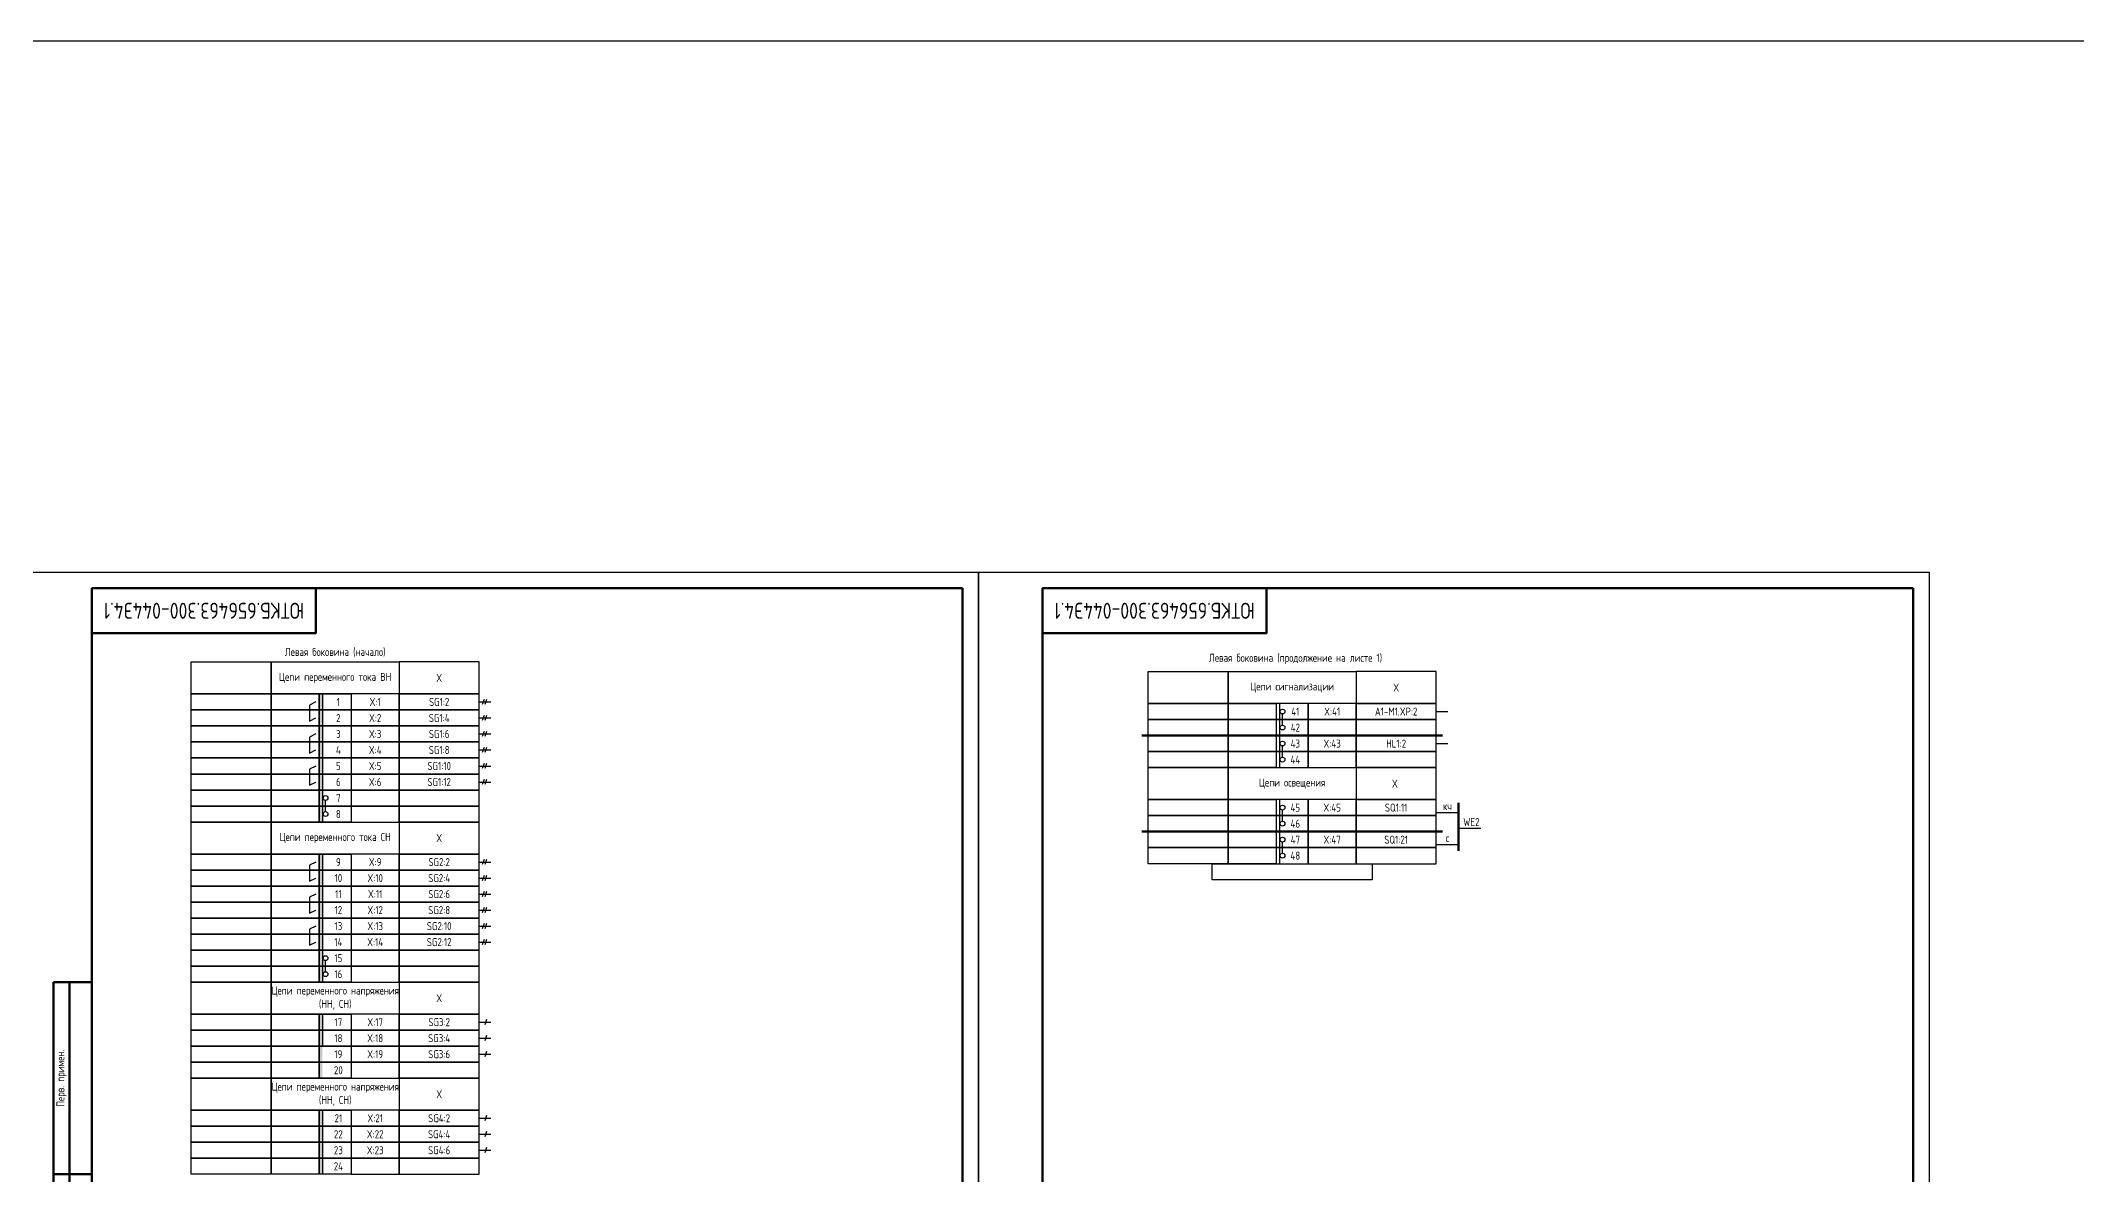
# Model space of a CAD drawing. Header units: millimetres. Extents: x -1036 to 3564, y -90 to 586.
# Drawn here: x 1264 to 1900, y 232 to 586 of the extents above; entities that cross this region are included whole.
import ezdxf

# ---------------------------------------------------------------- set-up
doc = ezdxf.new("R2010")
doc.units = ezdxf.units.MM
doc.styles.add('Gost_type_A', font='GOST_A.TTF')

# ---------------------------------------------------------------- blocks, each defined once
blk = doc.blocks.new('Штамп левый верхний')
at = {"lineweight": 50}
for points in [[(-12, 0), (-7, 0), (-7, -60), (-12, -60)], [(-7, 0), (0, 0), (0, -60), (-7, -60)], [(-12, -60), (-7, -60), (-7, -120), (-12, -120)], [(-7, -60), (0, -60), (0, -120), (-7, -120)]]:
    blk.add_lwpolyline(points, close=True, dxfattribs=at)
at = {"char_height": 2.5, "width": 60, "attachment_point": 5, "rotation": 90, "style": 'Gost_type_A'}
for s, insert in [('Перв. примен.', (-9.5, -30)), ('Справ. №', (-9.5, -90))]:
    blk.add_mtext(s, dxfattribs=dict(at, insert=insert))
blk = doc.blocks.new('Штамп угловой верхний')
at = {"lineweight": 50}
blk.add_lwpolyline([(0, 0), (70, 0), (70, -14), (0, -14)], close=True, dxfattribs=at)

msp = doc.modelspace()

# ---------------------------------------------------------------- hatches: boundary and pattern name
h = msp.add_hatch(color=256)
h.dxf.hatch_style = 1
h.paths.add_polyline_path([(1352, 382), (1351, 382), (1351, 342), (1352, 342)])
h = msp.add_hatch(color=256)
h.dxf.hatch_style = 1
h.paths.add_polyline_path([(1352, 332), (1351, 332), (1351, 292), (1352, 292)])
h = msp.add_hatch(color=256)
h.dxf.hatch_style = 1
h.paths.add_polyline_path([(1352, 282), (1351, 282), (1351, 262), (1352, 262)])
h = msp.add_hatch(color=256)
h.dxf.hatch_style = 1
h.paths.add_polyline_path([(1352, 252), (1351, 252), (1351, 232), (1352, 232)])

# ---------------------------------------------------------------- linework, layer by layer
for p, q in [((1401, 379.5), (1404.62, 379.5)), ((1402.54, 380.31), (1401.96, 378.69)), ((1402.54, 375.31), (1401.96, 373.69)), ((1403.33, 380.31), (1402.75, 378.69)), ((1403.33, 375.31), (1402.75, 373.69)), ((1651, 379), (1651, 359)), ((1652, 372.25), (1652, 375.75)), ((1700, 376.5), (1703.62, 376.5)), ((1401, 374.5), (1404.62, 374.5)), ((1401, 369.5), (1404.62, 369.5)), ((1402.54, 370.31), (1401.96, 368.69)), ((1403.33, 370.31), (1402.75, 368.69)), ((1401, 364.5), (1404.62, 364.5)), ((1402.54, 365.31), (1401.96, 363.69)), ((1403.33, 365.31), (1402.75, 363.69)), ((1652, 362.25), (1652, 365.75)), ((1700, 366.5), (1703.62, 366.5)), ((1401, 359.5), (1404.62, 359.5)), ((1402.54, 360.31), (1401.96, 358.69)), ((1403.33, 360.31), (1402.75, 358.69)), ((1401, 354.5), (1404.62, 354.5)), ((1402.54, 355.31), (1401.96, 353.69)), ((1403.33, 355.31), (1402.75, 353.69)), ((1353, 345.25), (1353, 348.75)), ((1651, 349), (1651, 339)), ((1652, 342.25), (1652, 345.75)), ((1700, 345), (1707, 345)), ((1651, 339), (1651, 329)), ((1714, 340), (1707, 340)), ((1652, 332.25), (1652, 335.75)), ((1700, 335), (1707, 335)), ((1401, 329.5), (1404.62, 329.5)), ((1401, 324.5), (1404.62, 324.5)), ((1402.54, 330.31), (1401.96, 328.69)), ((1402.54, 325.31), (1401.96, 323.69)), ((1403.33, 330.31), (1402.75, 328.69)), ((1403.33, 325.31), (1402.75, 323.69)), ((1401, 319.5), (1404.62, 319.5)), ((1402.54, 320.31), (1401.96, 318.69)), ((1403.33, 320.31), (1402.75, 318.69)), ((1401, 314.5), (1404.62, 314.5)), ((1402.54, 315.31), (1401.96, 313.69)), ((1403.33, 315.31), (1402.75, 313.69)), ((1401, 309.5), (1404.62, 309.5)), ((1402.54, 310.31), (1401.96, 308.69)), ((1402.54, 305.31), (1401.96, 303.69)), ((1403.33, 310.31), (1402.75, 308.69)), ((1403.33, 305.31), (1402.75, 303.69)), ((1401, 304.5), (1404.62, 304.5)), ((1353, 295.25), (1353, 298.75)), ((1403.33, 280.31), (1402.75, 278.69)), ((1401, 279.5), (1404.62, 279.5)), ((1401, 274.5), (1404.62, 274.5)), ((1403.33, 275.31), (1402.75, 273.69)), ((1401, 269.5), (1404.62, 269.5)), ((1403.33, 270.31), (1402.75, 268.69)), ((1401, 249.5), (1404.62, 249.5)), ((1403.33, 250.31), (1402.75, 248.69)), ((1401, 244.5), (1404.62, 244.5)), ((1403.33, 245.31), (1402.75, 243.69)), ((1401, 239.5), (1404.62, 239.5)), ((1403.33, 240.31), (1402.75, 238.69))]:
    msp.add_line(p, q)
at = {"lineweight": 50}
for p, q in [((1702, 369), (1608, 369)), ((1707, 333), (1707, 348)), ((1608, 339), (1702, 339))]:
    msp.add_line(p, q, dxfattribs=at)
for points in [[(-1036, 586), (3564, 586), (3564, -90), (-1036, -90)], [(1557, 420), (1557, 0), (1260, 0), (1260, 420)], [(1854, 420), (1854, 0), (1557, 0), (1557, 420)], [(1311, 392), (1336, 392), (1336, 382), (1311, 382)], [(1336, 392), (1376, 392), (1376, 382), (1336, 382)], [(1401, 392), (1376, 392), (1376, 382), (1401, 382)], [(1610, 389), (1635, 389), (1635, 379), (1610, 379)], [(1635, 389), (1675, 389), (1675, 379), (1635, 379)], [(1700, 389), (1675, 389), (1675, 379), (1700, 379)], [(1311, 382), (1336, 382), (1336, 377), (1311, 377)], [(1336, 382), (1351, 382), (1351, 377), (1336, 377)], [(1351, 382), (1361, 382), (1361, 377), (1351, 377)], [(1376, 382), (1361, 382), (1361, 377), (1376, 377)], [(1401, 382), (1376, 382), (1376, 377), (1401, 377)], [(1311, 377), (1336, 377), (1336, 372), (1311, 372)], [(1336, 377), (1351, 377), (1351, 372), (1336, 372)], [(1351, 377), (1361, 377), (1361, 372), (1351, 372)], [(1376, 377), (1361, 377), (1361, 372), (1376, 372)], [(1401, 377), (1376, 377), (1376, 372), (1401, 372)], [(1610, 379), (1635, 379), (1635, 374), (1610, 374)], [(1635, 379), (1650, 379), (1650, 374), (1635, 374)], [(1660, 379), (1650, 379), (1650, 374), (1660, 374)], [(1675, 379), (1660, 379), (1660, 374), (1675, 374)], [(1700, 379), (1675, 379), (1675, 374), (1700, 374)], [(1311, 372), (1336, 372), (1336, 367), (1311, 367)], [(1336, 372), (1351, 372), (1351, 367), (1336, 367)], [(1351, 372), (1361, 372), (1361, 367), (1351, 367)], [(1376, 372), (1361, 372), (1361, 367), (1376, 367)], [(1401, 372), (1376, 372), (1376, 367), (1401, 367)], [(1610, 374), (1635, 374), (1635, 369), (1610, 369)], [(1610, 369), (1635, 369), (1635, 364), (1610, 364)], [(1635, 374), (1650, 374), (1650, 369), (1635, 369)], [(1635, 369), (1650, 369), (1650, 364), (1635, 364)], [(1660, 374), (1650, 374), (1650, 369), (1660, 369)], [(1660, 369), (1650, 369), (1650, 364), (1660, 364)], [(1675, 374), (1660, 374), (1660, 369), (1675, 369)], [(1675, 369), (1660, 369), (1660, 364), (1675, 364)], [(1700, 374), (1675, 374), (1675, 369), (1700, 369)], [(1700, 369), (1675, 369), (1675, 364), (1700, 364)], [(1311, 367), (1336, 367), (1336, 362), (1311, 362)], [(1336, 367), (1351, 367), (1351, 362), (1336, 362)], [(1351, 367), (1361, 367), (1361, 362), (1351, 362)], [(1376, 367), (1361, 367), (1361, 362), (1376, 362)], [(1401, 367), (1376, 367), (1376, 362), (1401, 362)], [(1610, 364), (1635, 364), (1635, 359), (1610, 359)], [(1635, 364), (1650, 364), (1650, 359), (1635, 359)], [(1660, 364), (1650, 364), (1650, 359), (1660, 359)], [(1675, 364), (1660, 364), (1660, 359), (1675, 359)], [(1700, 364), (1675, 364), (1675, 359), (1700, 359)], [(1311, 362), (1336, 362), (1336, 357), (1311, 357)], [(1311, 357), (1336, 357), (1336, 352), (1311, 352)], [(1336, 362), (1351, 362), (1351, 357), (1336, 357)], [(1336, 357), (1351, 357), (1351, 352), (1336, 352)], [(1351, 362), (1361, 362), (1361, 357), (1351, 357)], [(1351, 357), (1361, 357), (1361, 352), (1351, 352)], [(1376, 362), (1361, 362), (1361, 357), (1376, 357)], [(1376, 357), (1361, 357), (1361, 352), (1376, 352)], [(1401, 362), (1376, 362), (1376, 357), (1401, 357)], [(1401, 357), (1376, 357), (1376, 352), (1401, 352)], [(1610, 359), (1635, 359), (1635, 349), (1610, 349)], [(1635, 359), (1675, 359), (1675, 349), (1635, 349)], [(1700, 359), (1675, 359), (1675, 349), (1700, 349)], [(1311, 352), (1336, 352), (1336, 347), (1311, 347)], [(1336, 352), (1351, 352), (1351, 347), (1336, 347)], [(1351, 352), (1361, 352), (1361, 347), (1351, 347)], [(1376, 352), (1361, 352), (1361, 347), (1376, 347)], [(1401, 352), (1376, 352), (1376, 347), (1401, 347)], [(1311, 347), (1336, 347), (1336, 342), (1311, 342)], [(1336, 347), (1351, 347), (1351, 342), (1336, 342)], [(1351, 347), (1361, 347), (1361, 342), (1351, 342)], [(1376, 347), (1361, 347), (1361, 342), (1376, 342)], [(1401, 347), (1376, 347), (1376, 342), (1401, 342)], [(1610, 349), (1635, 349), (1635, 344), (1610, 344)], [(1610, 344), (1635, 344), (1635, 339), (1610, 339)], [(1635, 349), (1650, 349), (1650, 344), (1635, 344)], [(1635, 344), (1650, 344), (1650, 339), (1635, 339)], [(1660, 349), (1650, 349), (1650, 344), (1660, 344)], [(1660, 344), (1650, 344), (1650, 339), (1660, 339)], [(1675, 349), (1660, 349), (1660, 344), (1675, 344)], [(1675, 344), (1660, 344), (1660, 339), (1675, 339)], [(1700, 349), (1675, 349), (1675, 344), (1700, 344)], [(1700, 344), (1675, 344), (1675, 339), (1700, 339)], [(1311, 342), (1336, 342), (1336, 332), (1311, 332)], [(1336, 342), (1376, 342), (1376, 332), (1336, 332)], [(1401, 342), (1376, 342), (1376, 332), (1401, 332)], [(1610, 339), (1635, 339), (1635, 334), (1610, 334)], [(1635, 339), (1650, 339), (1650, 334), (1635, 334)], [(1660, 339), (1650, 339), (1650, 334), (1660, 334)], [(1675, 339), (1660, 339), (1660, 334), (1675, 334)], [(1700, 339), (1675, 339), (1675, 334), (1700, 334)], [(1311, 332), (1336, 332), (1336, 327), (1311, 327)], [(1336, 332), (1351, 332), (1351, 327), (1336, 327)], [(1351, 332), (1361, 332), (1361, 327), (1351, 327)], [(1376, 332), (1361, 332), (1361, 327), (1376, 327)], [(1401, 332), (1376, 332), (1376, 327), (1401, 327)], [(1610, 334), (1635, 334), (1635, 329), (1610, 329)], [(1635, 334), (1650, 334), (1650, 329), (1635, 329)], [(1660, 334), (1650, 334), (1650, 329), (1660, 329)], [(1675, 334), (1660, 334), (1660, 329), (1675, 329)], [(1700, 334), (1675, 334), (1675, 329), (1700, 329)], [(1311, 327), (1336, 327), (1336, 322), (1311, 322)], [(1336, 327), (1351, 327), (1351, 322), (1336, 322)], [(1351, 327), (1361, 327), (1361, 322), (1351, 322)], [(1376, 327), (1361, 327), (1361, 322), (1376, 322)], [(1401, 327), (1376, 327), (1376, 322), (1401, 322)], [(1630, 329), (1680, 329), (1680, 324), (1630, 324)], [(1311, 322), (1336, 322), (1336, 317), (1311, 317)], [(1336, 322), (1351, 322), (1351, 317), (1336, 317)], [(1351, 322), (1361, 322), (1361, 317), (1351, 317)], [(1376, 322), (1361, 322), (1361, 317), (1376, 317)], [(1401, 322), (1376, 322), (1376, 317), (1401, 317)], [(1311, 317), (1336, 317), (1336, 312), (1311, 312)], [(1311, 312), (1336, 312), (1336, 307), (1311, 307)], [(1336, 317), (1351, 317), (1351, 312), (1336, 312)], [(1336, 312), (1351, 312), (1351, 307), (1336, 307)], [(1351, 317), (1361, 317), (1361, 312), (1351, 312)], [(1351, 312), (1361, 312), (1361, 307), (1351, 307)], [(1376, 317), (1361, 317), (1361, 312), (1376, 312)], [(1376, 312), (1361, 312), (1361, 307), (1376, 307)], [(1401, 317), (1376, 317), (1376, 312), (1401, 312)], [(1401, 312), (1376, 312), (1376, 307), (1401, 307)], [(1311, 307), (1336, 307), (1336, 302), (1311, 302)], [(1336, 307), (1351, 307), (1351, 302), (1336, 302)], [(1351, 307), (1361, 307), (1361, 302), (1351, 302)], [(1376, 307), (1361, 307), (1361, 302), (1376, 302)], [(1401, 307), (1376, 307), (1376, 302), (1401, 302)], [(1311, 302), (1336, 302), (1336, 297), (1311, 297)], [(1336, 302), (1351, 302), (1351, 297), (1336, 297)], [(1351, 302), (1361, 302), (1361, 297), (1351, 297)], [(1376, 302), (1361, 302), (1361, 297), (1376, 297)], [(1401, 302), (1376, 302), (1376, 297), (1401, 297)], [(1311, 297), (1336, 297), (1336, 292), (1311, 292)], [(1336, 297), (1351, 297), (1351, 292), (1336, 292)], [(1351, 297), (1361, 297), (1361, 292), (1351, 292)], [(1376, 297), (1361, 297), (1361, 292), (1376, 292)], [(1401, 297), (1376, 297), (1376, 292), (1401, 292)], [(1311, 292), (1336, 292), (1336, 282), (1311, 282)], [(1336, 292), (1376, 292), (1376, 282), (1336, 282)], [(1401, 292), (1376, 292), (1376, 282), (1401, 282)], [(1311, 282), (1336, 282), (1336, 277), (1311, 277)], [(1336, 282), (1351, 282), (1351, 277), (1336, 277)], [(1351, 282), (1361, 282), (1361, 277), (1351, 277)], [(1376, 282), (1361, 282), (1361, 277), (1376, 277)], [(1401, 282), (1376, 282), (1376, 277), (1401, 277)], [(1311, 277), (1336, 277), (1336, 272), (1311, 272)], [(1336, 277), (1351, 277), (1351, 272), (1336, 272)], [(1351, 277), (1361, 277), (1361, 272), (1351, 272)], [(1376, 277), (1361, 277), (1361, 272), (1376, 272)], [(1401, 277), (1376, 277), (1376, 272), (1401, 272)], [(1311, 272), (1336, 272), (1336, 267), (1311, 267)], [(1336, 272), (1351, 272), (1351, 267), (1336, 267)], [(1351, 272), (1361, 272), (1361, 267), (1351, 267)], [(1376, 272), (1361, 272), (1361, 267), (1376, 267)], [(1401, 272), (1376, 272), (1376, 267), (1401, 267)], [(1311, 267), (1336, 267), (1336, 262), (1311, 262)], [(1311, 262), (1336, 262), (1336, 252), (1311, 252)], [(1336, 267), (1351, 267), (1351, 262), (1336, 262)], [(1336, 262), (1376, 262), (1376, 252), (1336, 252)], [(1351, 267), (1361, 267), (1361, 262), (1351, 262)], [(1376, 267), (1361, 267), (1361, 262), (1376, 262)], [(1401, 267), (1376, 267), (1376, 262), (1401, 262)], [(1401, 262), (1376, 262), (1376, 252), (1401, 252)], [(1311, 252), (1336, 252), (1336, 247), (1311, 247)], [(1336, 252), (1351, 252), (1351, 247), (1336, 247)], [(1351, 252), (1361, 252), (1361, 247), (1351, 247)], [(1376, 252), (1361, 252), (1361, 247), (1376, 247)], [(1401, 252), (1376, 252), (1376, 247), (1401, 247)], [(1311, 247), (1336, 247), (1336, 242), (1311, 242)], [(1311, 242), (1336, 242), (1336, 237), (1311, 237)], [(1336, 247), (1351, 247), (1351, 242), (1336, 242)], [(1336, 242), (1351, 242), (1351, 237), (1336, 237)], [(1351, 247), (1361, 247), (1361, 242), (1351, 242)], [(1351, 242), (1361, 242), (1361, 237), (1351, 237)], [(1376, 247), (1361, 247), (1361, 242), (1376, 242)], [(1376, 242), (1361, 242), (1361, 237), (1376, 237)], [(1401, 247), (1376, 247), (1376, 242), (1401, 242)], [(1401, 242), (1376, 242), (1376, 237), (1401, 237)], [(1311, 237), (1336, 237), (1336, 232), (1311, 232)], [(1336, 237), (1351, 237), (1351, 232), (1336, 232)], [(1351, 237), (1361, 237), (1361, 232), (1351, 232)], [(1376, 237), (1361, 237), (1361, 232), (1376, 232)], [(1401, 237), (1376, 237), (1376, 232), (1401, 232)]]:
    msp.add_lwpolyline(points, close=True)
for points in [[(1552, 415), (1552, 5), (1280, 5), (1280, 415)], [(1849, 415), (1849, 5), (1577, 5), (1577, 415)]]:
    msp.add_lwpolyline(points, close=True, dxfattribs=at)
for points in [[(1351, 342), (1351, 382), (1352, 382), (1352, 342)], [(1350, 379.5), (1348, 378.5), (1348, 373.5), (1350, 374.5)], [(1350, 369.5), (1348, 368.5), (1348, 363.5), (1350, 364.5)], [(1350, 359.5), (1348, 358.5), (1348, 353.5), (1350, 354.5)], [(1351, 292), (1351, 332), (1352, 332), (1352, 292)], [(1350, 329.5), (1348, 328.5), (1348, 323.5), (1350, 324.5)], [(1350, 319.5), (1348, 318.5), (1348, 313.5), (1350, 314.5)], [(1350, 309.5), (1348, 308.5), (1348, 303.5), (1350, 304.5)], [(1351, 272), (1351, 282), (1352, 282), (1352, 272)], [(1351, 232), (1351, 252), (1352, 252), (1352, 232)]]:
    msp.add_lwpolyline(points)
for centre in [(1652, 376.5), (1652, 371.5), (1652, 366.5), (1652, 361.5), (1353, 349.5), (1353, 344.5), (1652, 346.5), (1652, 341.5), (1652, 336.5), (1652, 331.5), (1353, 299.5), (1353, 294.5)]:
    msp.add_circle(centre, 0.75)

# ---------------------------------------------------------------- block references
for p in [(1280, 415), (1577, 415)]:
    msp.add_blockref('Штамп угловой верхний', p)
at = {"color": 1}
msp.add_blockref('Штамп левый верхний', (1280, 292), dxfattribs=at)

# ---------------------------------------------------------------- texts
at = {"char_height": 5, "width": 70, "attachment_point": 5, "rotation": 180, "style": 'Gost_type_A'}
for insert in [(1315, 408), (1612, 408)]:
    msp.add_mtext('ЮТКБ.656463.300-044Э4.1', dxfattribs=dict(at, insert=insert))
at = {"char_height": 2.5, "attachment_point": 5, "style": 'Gost_type_A'}
for s, insert, width in [('Левая боковина (начало)', (1356, 395), 90), ('Левая боковина (продолжение на листе 1)', (1656.06, 392.96), 90), ('Цепи переменного тока ВН', (1356, 387), 40), ('X', (1388.5, 387), 25), ('Цепи сигнализации', (1655, 384), 40), ('X', (1687.5, 384), 25), ('SG1:4', (1388.5, 374.5), 25), ('SG1:2', (1388.5, 379.5), 25), ('A1-M1.XP:2', (1687.5, 376.5), 25), ('SG1:6', (1388.5, 369.5), 25), ('SG1:8', (1388.5, 364.5), 25), ('HL1:2', (1687.5, 366.5), 25), ('SG1:10', (1388.5, 359.5), 25), ('SG1:12', (1388.5, 354.5), 25), ('Цепи освещения', (1655, 354), 40), ('X', (1687.09, 354), 25), ('SQ1:11', (1687.5, 346.5), 25), ('кч', (1703.5, 347), 7), ('Цепи переменного тока СН', (1356, 337), 40), ('X', (1388.5, 337), 25), ('SQ1:21', (1687.5, 336.5), 25), ('с', (1703.5, 337), 7), ('WE2', (1711, 342), 7), ('SG2:2', (1388.5, 329.5), 25), ('SG2:4', (1388.5, 324.5), 25), ('SG2:6', (1388.5, 319.5), 25), ('SG2:8', (1388.5, 314.5), 25), ('SG2:10', (1388.5, 309.5), 25), ('SG2:12', (1388.5, 304.5), 25), ('Цепи переменного напряжения (НН, СН)', (1356, 287), 40), ('X', (1388.5, 287), 25), ('SG3:2', (1388.5, 279.5), 25), ('SG3:4', (1388.5, 274.5), 25), ('SG3:6', (1388.5, 269.5), 25), ('Цепи переменного напряжения (НН, СН)', (1356, 257), 40), ('X', (1388.5, 257), 25), ('SG4:2', (1388.5, 249.5), 25), ('SG4:4', (1388.5, 244.5), 25), ('SG4:6', (1388.5, 239.5), 25)]:
    msp.add_mtext(s, dxfattribs=dict(at, insert=insert, width=width))
at = {"ltscale": 10, "char_height": 2.5, "attachment_point": 5, "style": 'Gost_type_A'}
for s, insert, width in [('2', (1357, 374.5), 8), ('1', (1357, 379.5), 8), ('X:2', (1368.5, 374.5), 15), ('X:1', (1368.5, 379.5), 15), ('41', (1656, 376.5), 8), ('X:41', (1667.5, 376.5), 15), ('3', (1357, 369.5), 8), ('X:3', (1368.5, 369.5), 15), ('42', (1656, 371.5), 8), ('4', (1357, 364.5), 8), ('X:4', (1368.5, 364.5), 15), ('44', (1656, 361.5), 8), ('43', (1656, 366.5), 8), ('X:43', (1667.5, 366.5), 15), ('5', (1357, 359.5), 8), ('X:5', (1368.5, 359.5), 15), ('7', (1357, 349.5), 8), ('6', (1357, 354.5), 8), ('X:6', (1368.5, 354.5), 15), ('8', (1357, 344.5), 8), ('45', (1656, 346.5), 8), ('X:45', (1667.5, 346.5), 15), ('46', (1656, 341.5), 8), ('47', (1656, 336.5), 8), ('X:47', (1667.5, 336.5), 15), ('9', (1357, 329.5), 8), ('X:9', (1368.5, 329.5), 15), ('48', (1656, 331.5), 8), ('10', (1357, 324.5), 8), ('X:10', (1368.5, 324.5), 15), ('11', (1357, 319.5), 8), ('X:11', (1368.5, 319.5), 15), ('12', (1357, 314.5), 8), ('X:12', (1368.5, 314.5), 15), ('14', (1357, 304.5), 8), ('13', (1357, 309.5), 8), ('X:14', (1368.5, 304.5), 15), ('X:13', (1368.5, 309.5), 15), ('15', (1357, 299.5), 8), ('16', (1357, 294.5), 8), ('17', (1357, 279.5), 8), ('X:17', (1368.5, 279.5), 15), ('18', (1357, 274.5), 8), ('X:18', (1368.5, 274.5), 15), ('19', (1357, 269.5), 8), ('X:19', (1368.5, 269.5), 15), ('20', (1357, 264.5), 8), ('21', (1357, 249.5), 8), ('X:21', (1368.5, 249.5), 15), ('22', (1357, 244.5), 8), ('X:22', (1368.5, 244.5), 15), ('24', (1357, 234.5), 8), ('23', (1357, 239.5), 8), ('X:23', (1368.5, 239.5), 15)]:
    msp.add_mtext(s, dxfattribs=dict(at, insert=insert, width=width))

doc.saveas('drawing.dxf')
